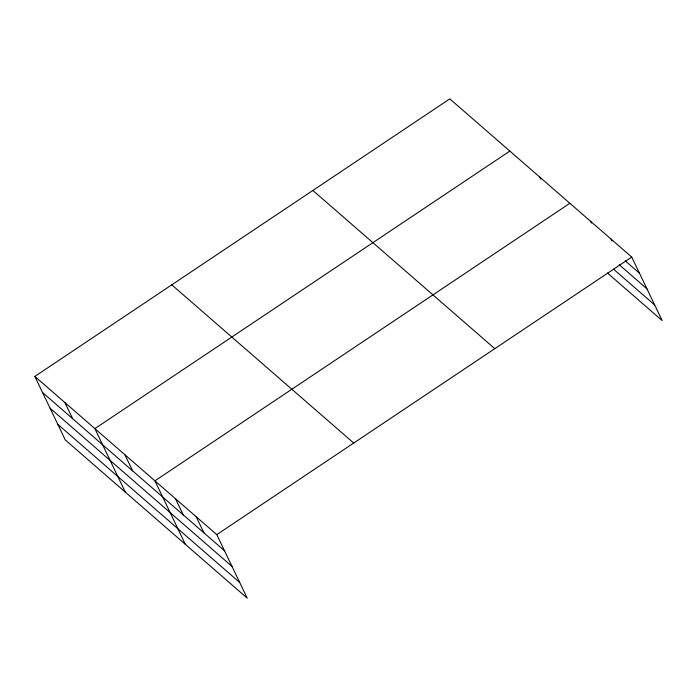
<?xml version="1.0" encoding="UTF-8"?>
<svg xmlns="http://www.w3.org/2000/svg" width="697" height="697" viewBox="0 0 697 697"><rect width="100%" height="100%" fill="white"/><g stroke="black" fill="none" stroke-linecap="round" stroke-linejoin="round"><path stroke-width="1.05" d="M34.85 376.432L216.784 534.634L247.208 598.131L65.265 439.92L34.85 376.432L449.792 98.869L631.735 257.08L662.15 320.568L607.427 272.989M509.829 151.083L94.888 428.638L125.312 492.126M569.876 203.289L154.926 480.843L185.35 544.34M216.784 534.634L631.735 257.08M625.183 260.8L639.463 273.215M619.189 264.703L646.947 288.846M613.421 269.086L654.666 304.946M312.866 190.464L494.8 348.674M171.784 284.838L353.719 443.048M42.578 392.559L224.512 550.769M50.071 408.189L232.005 566.4M57.781 424.29L239.716 582.5M611.112 239.149L612.018 241.049M590.49 221.219L591.404 223.118M539.853 177.186L540.759 179.085M196.171 516.704L203.899 532.839M175.548 498.773L183.276 514.909M124.911 454.74L132.639 470.876M64.873 402.535L72.601 418.662"/></g></svg>
